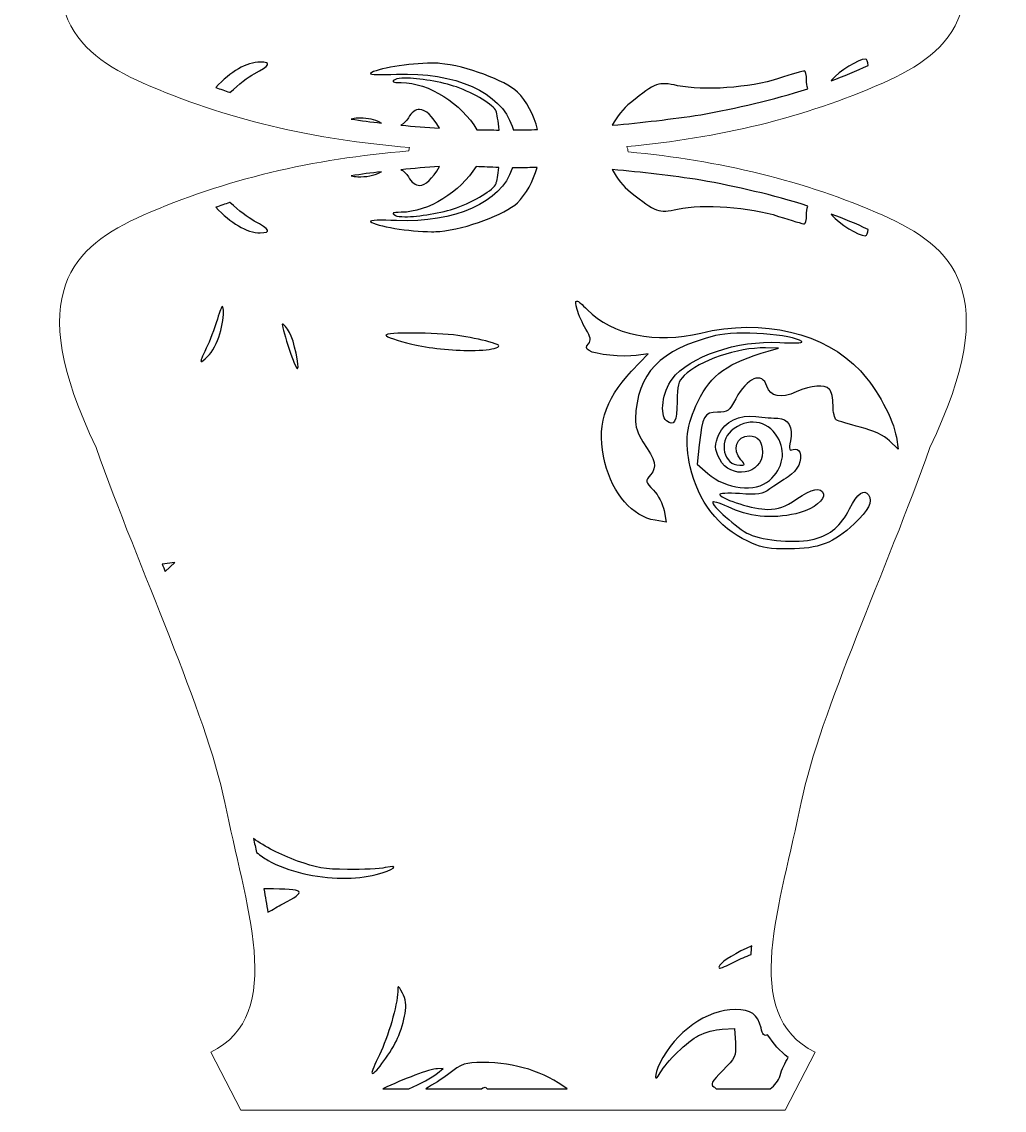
# Model space of a CAD drawing. Header units: centimetres. Extents: x -13.8 to 14.1, y -13 to 13.8.
# Drawn here: x 3.57 to 14.08, y -13.05 to -1.4 of the extents above; entities that cross this region are included whole.
import ezdxf

# ---------------------------------------------------------------- set-up
doc = ezdxf.new("R2010")
doc.units = ezdxf.units.CM
doc.header["$MEASUREMENT"] = 0
doc.layers.add('Layer 1', color=7, linetype='Continuous')

msp = doc.modelspace()

# ---------------------------------------------------------------- linework, layer by layer
at = {"layer": 'Layer 1', "color": 13, "lineweight": 13}
msp.add_open_spline([(11.35174, 13.8218), (11.33869, 13.82097), (11.32757, 13.81574), (11.31543, 13.80566), (11.31543, 13.80566), (11.28989, 13.78447), (11.27587, 13.78375), (11.25189, 13.80364), (11.25189, 13.80364), (11.22841, 13.82313), (11.20951, 13.82353), (11.17424, 13.80465), (11.17424, 13.80465), (11.14874, 13.79101), (11.10553, 13.78575), (11.07843, 13.79255), (11.07843, 13.79255), (11.04819, 13.80014), (11.019, 13.7919), (11.00279, 13.77238), (11.00279, 13.77238), (10.98544, 13.75148), (10.95798, 13.74522), (10.92211, 13.75423), (10.92211, 13.75423), (10.88325, 13.76398), (10.85924, 13.75713), (10.83941, 13.73003), (10.83941, 13.73003), (10.82409, 13.70908), (10.79786, 13.69731), (10.78092, 13.70381), (10.78092, 13.70381), (10.76398, 13.71031), (10.72707, 13.70011), (10.69923, 13.68061), (10.69923, 13.68061), (10.67139, 13.66111), (10.62991, 13.64183), (10.60645, 13.63825), (10.60645, 13.63825), (10.58298, 13.63467), (10.55595, 13.61903), (10.54695, 13.60295), (10.54695, 13.60295), (10.53795, 13.58687), (10.50706, 13.56704), (10.47736, 13.55958), (10.47736, 13.55958), (10.44766, 13.55213), (10.4229, 13.53345), (10.4229, 13.51722), (10.4229, 13.51722), (10.4229, 13.501), (10.39899, 13.48127), (10.36945, 13.47385), (10.36945, 13.47385), (10.3399, 13.46643), (10.316, 13.44626), (10.316, 13.42847), (10.316, 13.42847), (10.316, 13.41067), (10.29109, 13.38625), (10.26154, 13.37502), (10.26154, 13.37502), (10.22481, 13.36106), (10.20809, 13.33871), (10.20809, 13.30342), (10.20809, 13.30342), (10.20809, 13.18769), (10.08676, 13.18095), (10.06388, 13.29535), (10.06388, 13.29535), (10.05652, 13.33216), (10.0345, 13.36421), (10.01244, 13.36998), (10.01244, 13.36998), (9.99115, 13.37555), (9.95838, 13.40319), (9.93983, 13.4315), (9.93983, 13.4315), (9.92128, 13.45981), (9.88976, 13.48293), (9.86923, 13.48293), (9.86923, 13.48293), (9.84871, 13.48293), (9.81945, 13.50165), (9.80469, 13.52529), (9.80469, 13.52529), (9.78993, 13.54893), (9.75984, 13.56866), (9.73813, 13.56866), (9.73813, 13.56866), (9.71642, 13.56866), (9.68112, 13.5881), (9.65947, 13.61203), (9.65947, 13.61203), (9.63782, 13.63596), (9.60963, 13.65176), (9.59694, 13.64733), (9.59694, 13.64733), (9.58426, 13.6429), (9.5513, 13.65688), (9.52332, 13.67859), (9.52332, 13.67859), (9.49534, 13.7003), (9.46383, 13.71307), (9.45373, 13.70683), (9.45373, 13.70683), (9.44363, 13.70059), (9.41236, 13.71053), (9.38414, 13.72902), (9.38414, 13.72902), (9.35592, 13.74751), (9.31695, 13.75669), (9.29741, 13.74919), (9.29741, 13.74919), (9.27787, 13.74169), (9.24871, 13.74612), (9.23286, 13.75927), (9.23286, 13.75927), (9.21701, 13.77242), (9.18151, 13.78419), (9.15319, 13.78448), (9.15319, 13.78448), (9.12487, 13.78477), (9.05813, 13.7897), (9.00494, 13.79557), (9.00494, 13.79557), (8.83155, 13.81472), (8.5402, 13.79609), (8.50069, 13.7633), (8.50069, 13.7633), (8.48695, 13.7519), (8.45596, 13.74698), (8.43211, 13.75322), (8.43211, 13.75322), (8.40701, 13.75978), (8.37772, 13.75055), (8.36152, 13.73103), (8.36152, 13.73103), (8.34612, 13.71248), (8.30513, 13.69775), (8.27075, 13.69775), (8.27075, 13.69775), (8.23501, 13.69775), (8.20319, 13.68391), (8.19612, 13.66548), (8.19612, 13.66548), (8.18931, 13.64775), (8.16023, 13.63321), (8.13157, 13.63321), (8.13157, 13.63321), (8.10292, 13.63321), (8.07383, 13.61867), (8.06703, 13.60094), (8.06703, 13.60094), (8.06023, 13.58321), (8.03863, 13.56867), (8.01963, 13.56867), (8.01963, 13.56867), (8.00063, 13.56867), (7.96603, 13.5489), (7.94198, 13.5253), (7.94198, 13.5253), (7.91793, 13.50171), (7.85788, 13.44663), (7.80886, 13.40226), (7.80886, 13.40226), (7.75984, 13.35789), (7.71621, 13.30361), (7.71205, 13.28124), (7.71205, 13.28124), (7.70789, 13.25887), (7.68803, 13.22952), (7.66767, 13.2167), (7.66767, 13.2167), (7.62284, 13.18847), (7.5895, 13.21442), (7.57489, 13.29032), (7.57489, 13.29032), (7.56938, 13.31896), (7.55325, 13.34695), (7.53859, 13.35184), (7.53859, 13.35184), (7.52392, 13.35673), (7.48837, 13.38786), (7.45892, 13.42143), (7.45892, 13.42143), (7.42947, 13.45499), (7.39453, 13.48295), (7.38126, 13.48295), (7.38126, 13.48295), (7.36799, 13.48295), (7.33912, 13.50167), (7.31773, 13.52531), (7.31773, 13.52531), (7.29634, 13.54895), (7.26725, 13.56868), (7.25319, 13.56868), (7.25319, 13.56868), (7.23912, 13.56868), (7.21038, 13.58803), (7.18864, 13.61205), (7.18864, 13.61205), (7.16691, 13.63606), (7.13353, 13.6535), (7.11502, 13.65037), (7.11502, 13.65037), (7.09651, 13.64724), (7.05782, 13.66064), (7.0293, 13.68062), (7.0293, 13.68062), (7.00078, 13.70061), (6.97028, 13.71275), (6.96072, 13.70684), (6.96072, 13.70684), (6.95116, 13.70093), (6.91848, 13.71181), (6.88912, 13.73104), (6.88912, 13.73104), (6.85976, 13.75028), (6.82533, 13.75916), (6.81247, 13.75121), (6.81247, 13.75121), (6.79961, 13.74326), (6.77686, 13.74716), (6.76104, 13.76029), (6.76104, 13.76029), (6.74522, 13.77342), (6.70417, 13.78512), (6.67027, 13.7855), (6.67027, 13.7855), (6.51816, 13.78721), (6.43481, 13.79609), (6.40907, 13.81273), (6.40907, 13.81273), (6.39314, 13.82302), (6.36876, 13.82009), (6.35259, 13.80668), (6.35259, 13.80668), (6.33707, 13.7938), (6.29552, 13.78945), (6.25981, 13.79659), (6.25981, 13.79659), (6.22364, 13.80382), (6.1888, 13.7999), (6.18115, 13.78751), (6.18115, 13.78751), (6.17344, 13.77503), (6.1344, 13.77061), (6.0924, 13.77742), (6.0924, 13.77742), (6.04149, 13.78568), (6.01777, 13.781), (6.01777, 13.7633), (6.01777, 13.7633), (6.01777, 13.74591), (5.99708, 13.74122), (5.95625, 13.75019), (5.95625, 13.75019), (5.91442, 13.75938), (5.88738, 13.75377), (5.86851, 13.73103), (5.86851, 13.73103), (5.85336, 13.71278), (5.81852, 13.69775), (5.79186, 13.69775), (5.79186, 13.69775), (5.76521, 13.69775), (5.73195, 13.68321), (5.71723, 13.66548), (5.71723, 13.66548), (5.70252, 13.64775), (5.66704, 13.63321), (5.63857, 13.63321), (5.63857, 13.63321), (5.6101, 13.63321), (5.58083, 13.61867), (5.57402, 13.60094), (5.57402, 13.60094), (5.56722, 13.58321), (5.54332, 13.56867), (5.52057, 13.56867), (5.52057, 13.56867), (5.49782, 13.56867), (5.47308, 13.55356), (5.46611, 13.53539), (5.46611, 13.53539), (5.45914, 13.51722), (5.42551, 13.48844), (5.39148, 13.47085), (5.39148, 13.47085), (5.35745, 13.45326), (5.32996, 13.42474), (5.32996, 13.40731), (5.32996, 13.40731), (5.32996, 13.38989), (5.31532, 13.37504), (5.29769, 13.37504), (5.29769, 13.37504), (5.28005, 13.37504), (5.24897, 13.33868), (5.2281, 13.29436), (5.2281, 13.29436), (5.20723, 13.25004), (5.17606, 13.21368), (5.15851, 13.21368), (5.15851, 13.21368), (5.14097, 13.21368), (5.10879, 13.25004), (5.08792, 13.29436), (5.08792, 13.29436), (5.06705, 13.33868), (5.03521, 13.37504), (5.01732, 13.37504), (5.01732, 13.37504), (4.99943, 13.37504), (4.97431, 13.39995), (4.96084, 13.4295), (4.96084, 13.4295), (4.94738, 13.45905), (4.92024, 13.48295), (4.90033, 13.48295), (4.90033, 13.48295), (4.88042, 13.48295), (4.84609, 13.50167), (4.82469, 13.52531), (4.82469, 13.52531), (4.8033, 13.54895), (4.78213, 13.58985), (4.76317, 13.58985), (4.76317, 13.58985), (4.76317, 13.58985), (5.2775, 12.301), (5.2775, 12.301), (5.2775, 12.301), (5.45362, 11.85296), (5.63213, 11.34634), (5.7525, 10.81549), (5.7525, 10.81549), (5.9851, 9.74742), (6.40951, 8.53911), (5.60123, 8.1692), (5.60123, 8.1692), (5.60123, 8.1692), (5.92092, 7.53587), (5.92092, 7.53587), (5.92092, 7.53587), (5.92092, 7.53587), (5.93302, 7.53587), (5.93302, 7.53587), (5.93302, 7.53587), (5.93302, 7.53587), (5.93302, 7.51873), (5.93302, 7.51873), (5.93302, 7.51873), (5.93302, 7.51873), (5.91184, 7.51873), (5.91184, 7.51873), (5.91184, 7.51873), (5.91184, 7.51873), (5.59215, 6.8975), (5.59215, 6.8975), (5.59215, 6.8975), (6.41673, 6.50314), (5.95157, 5.29407), (5.74343, 4.226), (5.74343, 4.226), (5.53622, 3.24684), (4.82503, 1.73433), (4.36583, 0.42902), (4.36583, 0.42902), (3.56957, -1.22631), (4.11774, -1.7291), (4.86907, -2.05792), (4.86907, -2.05792), (5.73883, -2.44337), (6.69364, -2.66429), (7.71907, -2.74773), (7.71907, -2.74773), (7.71459, -2.75957), (7.71187, -2.77191), (7.70999, -2.78404), (7.70999, -2.78404), (6.68803, -2.86805), (5.73624, -3.08854), (4.86906, -3.47284), (4.86906, -3.47284), (4.11773, -3.80166), (3.56956, -4.30345), (4.36582, -5.95878), (4.36582, -5.95878), (4.82503, -7.26409), (5.53622, -8.7766), (5.74342, -9.75576), (5.74342, -9.75576), (5.95156, -10.82383), (6.41673, -12.03289), (5.59214, -12.42726), (5.59214, -12.42726), (5.59214, -12.42726), (5.91183, -13.0495), (5.91183, -13.0495), (5.91183, -13.0495), (5.91183, -13.0495), (11.73991, -13.0495), (11.73991, -13.0495), (11.73991, -13.0495), (11.73991, -13.0495), (12.0596, -12.42726), (12.0596, -12.42726), (12.0596, -12.42726), (11.23502, -12.03289), (11.70018, -10.82383), (11.90833, -9.75576), (11.90833, -9.75576), (12.11553, -8.7766), (12.82672, -7.26409), (13.28593, -5.95878), (13.28593, -5.95878), (14.08219, -4.30346), (13.53301, -3.80167), (12.78168, -3.47284), (12.78168, -3.47284), (11.9476, -3.1032), (11.03549, -2.88505), (10.05774, -2.79412), (10.05774, -2.79412), (10.05597, -2.77502), (10.05176, -2.75605), (10.04362, -2.73764), (10.04362, -2.73764), (11.02668, -2.64751), (11.94361, -2.42932), (12.78168, -2.05792), (12.78168, -2.05792), (13.53301, -1.7291), (14.08219, -1.2263), (13.28593, 0.42902), (13.28593, 0.42902), (12.82672, 1.73433), (12.11553, 3.24684), (11.90833, 4.226), (11.90833, 4.226), (11.70018, 5.29407), (11.23502, 6.50314), (12.0596, 6.8975), (12.0596, 6.8975), (12.0596, 6.8975), (11.73991, 7.51873), (11.73991, 7.51873), (11.73991, 7.51873), (11.73991, 7.51873), (11.71873, 7.51873), (11.71873, 7.51873), (11.71873, 7.51873), (11.71873, 7.51873), (11.71873, 7.53587), (11.71873, 7.53587), (11.71873, 7.53587), (11.71873, 7.53587), (11.74899, 7.53587), (11.74899, 7.53587), (11.74899, 7.53587), (11.74899, 7.53587), (12.06465, 8.16114), (12.06465, 8.16114), (12.06465, 8.16114), (11.24007, 8.5555), (11.70926, 9.73633), (11.91741, 10.8044), (11.91741, 10.8044), (12.01937, 11.30891), (12.20343, 11.80935), (12.38031, 12.27983), (12.38031, 12.27983), (12.38031, 12.27983), (12.85934, 13.48296), (12.85934, 13.48296), (12.85934, 13.48296), (12.82096, 13.48296), (12.70806, 13.34152), (12.69294, 13.28126), (12.69294, 13.28126), (12.68484, 13.24897), (12.66408, 13.21739), (12.64655, 13.21067), (12.64655, 13.21067), (12.6046, 13.19457), (12.55074, 13.24129), (12.55074, 13.29337), (12.55074, 13.29337), (12.55074, 13.31681), (12.52267, 13.35027), (12.4862, 13.37102), (12.4862, 13.37102), (12.45082, 13.39115), (12.42172, 13.41949), (12.42166, 13.43456), (12.42166, 13.43456), (12.42166, 13.44963), (12.39984, 13.47078), (12.37325, 13.48095), (12.37325, 13.48095), (12.34666, 13.49112), (12.30601, 13.51949), (12.28349, 13.54449), (12.28349, 13.54449), (12.26098, 13.56948), (12.22638, 13.58987), (12.20584, 13.58987), (12.20584, 13.58987), (12.1853, 13.58987), (12.16222, 13.60441), (12.15542, 13.62214), (12.15542, 13.62214), (12.14833, 13.64062), (12.11683, 13.65441), (12.08079, 13.65441), (12.08079, 13.65441), (12.04361, 13.65441), (12.01278, 13.66881), (12.00515, 13.6887), (12.00515, 13.6887), (11.99806, 13.70719), (11.97448, 13.71911), (11.95372, 13.71593), (11.95372, 13.71593), (11.93296, 13.71275), (11.8935, 13.72297), (11.86598, 13.73812), (11.86598, 13.73812), (11.83846, 13.75327), (11.80398, 13.76026), (11.78832, 13.75426), (11.78832, 13.75426), (11.77266, 13.74825), (11.74158, 13.7572), (11.71974, 13.77342), (11.71974, 13.77342), (11.69791, 13.78964), (11.65951, 13.79779), (11.63402, 13.79157), (11.63402, 13.79157), (11.60853, 13.78535), (11.5687, 13.78966), (11.54628, 13.80165), (11.54628, 13.80165), (11.52339, 13.8139), (11.49303, 13.81578), (11.47669, 13.80568), (11.47669, 13.80568), (11.4603, 13.79555), (11.42602, 13.79797), (11.39803, 13.81072), (11.39803, 13.81072), (11.37968, 13.81908), (11.36469, 13.82265), (11.35164, 13.82181), (11.35164, 13.82181), (11.35164, 13.82181), (11.35174, 13.8218), (11.35174, 13.8218)], degree=3, knots=[0, 0, 0, 0, 0.00704225, 0.00704225, 0.00704225, 0.00704225, 0.01408451, 0.01408451, 0.01408451, 0.01408451, 0.02112676, 0.02112676, 0.02112676, 0.02112676, 0.02816901, 0.02816901, 0.02816901, 0.02816901, 0.03521127, 0.03521127, 0.03521127, 0.03521127, 0.04225352, 0.04225352, 0.04225352, 0.04225352, 0.04929577, 0.04929577, 0.04929577, 0.04929577, 0.05633803, 0.05633803, 0.05633803, 0.05633803, 0.06338028, 0.06338028, 0.06338028, 0.06338028, 0.07042254, 0.07042254, 0.07042254, 0.07042254, 0.07746479, 0.07746479, 0.07746479, 0.07746479, 0.08450704, 0.08450704, 0.08450704, 0.08450704, 0.0915493, 0.0915493, 0.0915493, 0.0915493, 0.09859155, 0.09859155, 0.09859155, 0.09859155, 0.1056338, 0.1056338, 0.1056338, 0.1056338, 0.11267606, 0.11267606, 0.11267606, 0.11267606, 0.11971831, 0.11971831, 0.11971831, 0.11971831, 0.12676056, 0.12676056, 0.12676056, 0.12676056, 0.13380282, 0.13380282, 0.13380282, 0.13380282, 0.14084507, 0.14084507, 0.14084507, 0.14084507, 0.14788732, 0.14788732, 0.14788732, 0.14788732, 0.15492958, 0.15492958, 0.15492958, 0.15492958, 0.16197183, 0.16197183, 0.16197183, 0.16197183, 0.16901408, 0.16901408, 0.16901408, 0.16901408, 0.17605634, 0.17605634, 0.17605634, 0.17605634, 0.18309859, 0.18309859, 0.18309859, 0.18309859, 0.19014085, 0.19014085, 0.19014085, 0.19014085, 0.1971831, 0.1971831, 0.1971831, 0.1971831, 0.20422535, 0.20422535, 0.20422535, 0.20422535, 0.21126761, 0.21126761, 0.21126761, 0.21126761, 0.21830986, 0.21830986, 0.21830986, 0.21830986, 0.22535211, 0.22535211, 0.22535211, 0.22535211, 0.23239437, 0.23239437, 0.23239437, 0.23239437, 0.23943662, 0.23943662, 0.23943662, 0.23943662, 0.24647887, 0.24647887, 0.24647887, 0.24647887, 0.25352113, 0.25352113, 0.25352113, 0.25352113, 0.26056338, 0.26056338, 0.26056338, 0.26056338, 0.26760563, 0.26760563, 0.26760563, 0.26760563, 0.27464789, 0.27464789, 0.27464789, 0.27464789, 0.28169014, 0.28169014, 0.28169014, 0.28169014, 0.28873239, 0.28873239, 0.28873239, 0.28873239, 0.29577465, 0.29577465, 0.29577465, 0.29577465, 0.3028169, 0.3028169, 0.3028169, 0.3028169, 0.30985915, 0.30985915, 0.30985915, 0.30985915, 0.31690141, 0.31690141, 0.31690141, 0.31690141, 0.32394366, 0.32394366, 0.32394366, 0.32394366, 0.33098592, 0.33098592, 0.33098592, 0.33098592, 0.33802817, 0.33802817, 0.33802817, 0.33802817, 0.34507042, 0.34507042, 0.34507042, 0.34507042, 0.35211268, 0.35211268, 0.35211268, 0.35211268, 0.35915493, 0.35915493, 0.35915493, 0.35915493, 0.36619718, 0.36619718, 0.36619718, 0.36619718, 0.37323944, 0.37323944, 0.37323944, 0.37323944, 0.38028169, 0.38028169, 0.38028169, 0.38028169, 0.38732394, 0.38732394, 0.38732394, 0.38732394, 0.3943662, 0.3943662, 0.3943662, 0.3943662, 0.40140845, 0.40140845, 0.40140845, 0.40140845, 0.4084507, 0.4084507, 0.4084507, 0.4084507, 0.41549296, 0.41549296, 0.41549296, 0.41549296, 0.42253521, 0.42253521, 0.42253521, 0.42253521, 0.42957746, 0.42957746, 0.42957746, 0.42957746, 0.43661972, 0.43661972, 0.43661972, 0.43661972, 0.44366197, 0.44366197, 0.44366197, 0.44366197, 0.45070423, 0.45070423, 0.45070423, 0.45070423, 0.45774648, 0.45774648, 0.45774648, 0.45774648, 0.46478873, 0.46478873, 0.46478873, 0.46478873, 0.47183099, 0.47183099, 0.47183099, 0.47183099, 0.47887324, 0.47887324, 0.47887324, 0.47887324, 0.48591549, 0.48591549, 0.48591549, 0.48591549, 0.49295775, 0.49295775, 0.49295775, 0.49295775, 0.5, 0.5, 0.5, 0.5, 0.50704225, 0.50704225, 0.50704225, 0.50704225, 0.51408451, 0.51408451, 0.51408451, 0.51408451, 0.52112676, 0.52112676, 0.52112676, 0.52112676, 0.52816901, 0.52816901, 0.52816901, 0.52816901, 0.53521127, 0.53521127, 0.53521127, 0.53521127, 0.54225352, 0.54225352, 0.54225352, 0.54225352, 0.54929577, 0.54929577, 0.54929577, 0.54929577, 0.55633803, 0.55633803, 0.55633803, 0.55633803, 0.56338028, 0.56338028, 0.56338028, 0.56338028, 0.57042254, 0.57042254, 0.57042254, 0.57042254, 0.57746479, 0.57746479, 0.57746479, 0.57746479, 0.58450704, 0.58450704, 0.58450704, 0.58450704, 0.5915493, 0.5915493, 0.5915493, 0.5915493, 0.59859155, 0.59859155, 0.59859155, 0.59859155, 0.6056338, 0.6056338, 0.6056338, 0.6056338, 0.61267606, 0.61267606, 0.61267606, 0.61267606, 0.61971831, 0.61971831, 0.61971831, 0.61971831, 0.62676056, 0.62676056, 0.62676056, 0.62676056, 0.63380282, 0.63380282, 0.63380282, 0.63380282, 0.64084507, 0.64084507, 0.64084507, 0.64084507, 0.64788732, 0.64788732, 0.64788732, 0.64788732, 0.65492958, 0.65492958, 0.65492958, 0.65492958, 0.66197183, 0.66197183, 0.66197183, 0.66197183, 0.66901408, 0.66901408, 0.66901408, 0.66901408, 0.67605634, 0.67605634, 0.67605634, 0.67605634, 0.68309859, 0.68309859, 0.68309859, 0.68309859, 0.69014085, 0.69014085, 0.69014085, 0.69014085, 0.6971831, 0.6971831, 0.6971831, 0.6971831, 0.70422535, 0.70422535, 0.70422535, 0.70422535, 0.71126761, 0.71126761, 0.71126761, 0.71126761, 0.71830986, 0.71830986, 0.71830986, 0.71830986, 0.72535211, 0.72535211, 0.72535211, 0.72535211, 0.73239437, 0.73239437, 0.73239437, 0.73239437, 0.73943662, 0.73943662, 0.73943662, 0.73943662, 0.74647887, 0.74647887, 0.74647887, 0.74647887, 0.75352113, 0.75352113, 0.75352113, 0.75352113, 0.76056338, 0.76056338, 0.76056338, 0.76056338, 0.76760563, 0.76760563, 0.76760563, 0.76760563, 0.77464789, 0.77464789, 0.77464789, 0.77464789, 0.78169014, 0.78169014, 0.78169014, 0.78169014, 0.78873239, 0.78873239, 0.78873239, 0.78873239, 0.79577465, 0.79577465, 0.79577465, 0.79577465, 0.8028169, 0.8028169, 0.8028169, 0.8028169, 0.80985915, 0.80985915, 0.80985915, 0.80985915, 0.81690141, 0.81690141, 0.81690141, 0.81690141, 0.82394366, 0.82394366, 0.82394366, 0.82394366, 0.83098592, 0.83098592, 0.83098592, 0.83098592, 0.83802817, 0.83802817, 0.83802817, 0.83802817, 0.84507042, 0.84507042, 0.84507042, 0.84507042, 0.85211268, 0.85211268, 0.85211268, 0.85211268, 0.85915493, 0.85915493, 0.85915493, 0.85915493, 0.86619718, 0.86619718, 0.86619718, 0.86619718, 0.87323944, 0.87323944, 0.87323944, 0.87323944, 0.88028169, 0.88028169, 0.88028169, 0.88028169, 0.88732394, 0.88732394, 0.88732394, 0.88732394, 0.8943662, 0.8943662, 0.8943662, 0.8943662, 0.90140845, 0.90140845, 0.90140845, 0.90140845, 0.9084507, 0.9084507, 0.9084507, 0.9084507, 0.91549296, 0.91549296, 0.91549296, 0.91549296, 0.92253521, 0.92253521, 0.92253521, 0.92253521, 0.92957746, 0.92957746, 0.92957746, 0.92957746, 0.93661972, 0.93661972, 0.93661972, 0.93661972, 0.94366197, 0.94366197, 0.94366197, 0.94366197, 0.95070423, 0.95070423, 0.95070423, 0.95070423, 0.95774648, 0.95774648, 0.95774648, 0.95774648, 0.96478873, 0.96478873, 0.96478873, 0.96478873, 0.97183099, 0.97183099, 0.97183099, 0.97183099, 0.97887324, 0.97887324, 0.97887324, 0.97887324, 0.98591549, 0.98591549, 0.98591549, 0.98591549, 1, 1, 1, 1], dxfattribs=at)
at = {"layer": 'Layer 1', "color": 216, "lineweight": 25}
for points, knots in [([(6.12141, -1.83299), (6.24431, -1.83299), (6.22583, -1.86958), (6.05774, -1.95867), (6.05774, -1.95867), (5.98929, -1.99495), (5.89486, -2.06932), (5.79729, -2.15793), (5.79729, -2.15793), (5.79621, -2.1576), (5.79507, -2.15743), (5.79398, -2.1571), (5.79398, -2.1571), (5.74492, -2.13956), (5.69496, -2.12278), (5.64515, -2.10584), (5.64515, -2.10584), (5.80356, -1.9362), (5.97538, -1.83299), (6.1214, -1.83299), (6.1214, -1.83299), (6.1214, -1.83299), (6.12141, -1.83299), (6.12141, -1.83299)], [0, 0, 0, 0, 0.14285714, 0.14285714, 0.14285714, 0.14285714, 0.28571429, 0.28571429, 0.28571429, 0.28571429, 0.42857143, 0.42857143, 0.42857143, 0.42857143, 0.57142857, 0.57142857, 0.57142857, 0.57142857, 0.71428571, 0.71428571, 0.71428571, 0.71428571, 1, 1, 1, 1]), ([(7.95448, -1.84456), (7.98751, -1.84448), (8.01773, -1.84538), (8.04378, -1.84787), (8.04378, -1.84787), (8.32531, -1.87472), (8.74316, -2.02921), (8.87226, -2.15379), (8.87226, -2.15379), (8.97109, -2.24917), (9.05057, -2.40068), (9.08971, -2.55563), (9.08971, -2.55563), (9.00308, -2.55807), (8.91591, -2.55909), (8.82926, -2.55976), (8.82926, -2.55976), (8.82576, -2.54734), (8.8216, -2.53361), (8.81686, -2.51925), (8.81686, -2.51925), (8.69781, -2.15854), (8.20341, -1.93636), (7.57993, -1.96362), (7.57993, -1.96362), (7.41292, -1.97093), (7.28754, -1.96696), (7.30046, -1.95452), (7.30046, -1.95452), (7.35352, -1.90343), (7.72328, -1.84508), (7.95448, -1.84455), (7.95448, -1.84455), (7.95448, -1.84455), (7.95448, -1.84456), (7.95448, -1.84456)], [0, 0, 0, 0, 0.1, 0.1, 0.1, 0.1, 0.2, 0.2, 0.2, 0.2, 0.3, 0.3, 0.3, 0.3, 0.4, 0.4, 0.4, 0.4, 0.5, 0.5, 0.5, 0.5, 0.6, 0.6, 0.6, 0.6, 0.7, 0.7, 0.7, 0.7, 0.8, 0.8, 0.8, 0.8, 1, 1, 1, 1]), ([(12.59543, -1.80157), (12.61305, -1.80157), (12.62306, -1.83075), (12.62602, -1.86854), (12.62602, -1.86854), (12.49642, -1.92903), (12.3644, -1.98426), (12.22997, -2.0339), (12.22997, -2.0339), (12.23297, -2.03001), (12.23594, -2.02603), (12.23906, -2.02232), (12.23906, -2.02232), (12.31715, -1.92951), (12.52394, -1.80156), (12.59542, -1.80156), (12.59542, -1.80156), (12.59542, -1.80156), (12.59543, -1.80157), (12.59543, -1.80157)], [0, 0, 0, 0, 0.16666667, 0.16666667, 0.16666667, 0.16666667, 0.33333333, 0.33333333, 0.33333333, 0.33333333, 0.5, 0.5, 0.5, 0.5, 0.66666667, 0.66666667, 0.66666667, 0.66666667, 1, 1, 1, 1]), ([(11.94389, -1.92725), (11.95688, -1.92704), (11.96704, -1.9709), (11.96704, -2.02399), (11.96704, -2.02399), (11.96704, -2.05621), (11.97228, -2.08845), (11.98027, -2.11907), (11.98027, -2.11907), (11.6061, -2.23905), (11.21987, -2.32644), (10.8343, -2.39688), (10.8343, -2.39688), (10.52126, -2.44399), (10.20548, -2.48174), (9.88841, -2.50933), (9.88841, -2.50933), (9.94055, -2.41489), (10.00615, -2.32963), (10.08271, -2.26872), (10.08271, -2.26872), (10.35854, -2.04931), (10.37989, -2.04202), (10.58707, -2.08599), (10.58707, -2.08599), (10.86382, -2.14472), (11.35814, -2.1093), (11.66855, -2.0091), (11.66855, -2.0091), (11.80707, -1.96439), (11.93089, -1.92746), (11.94388, -1.92724), (11.94388, -1.92724), (11.94388, -1.92724), (11.94389, -1.92725), (11.94389, -1.92725)], [0, 0, 0, 0, 0.1, 0.1, 0.1, 0.1, 0.2, 0.2, 0.2, 0.2, 0.3, 0.3, 0.3, 0.3, 0.4, 0.4, 0.4, 0.4, 0.5, 0.5, 0.5, 0.5, 0.6, 0.6, 0.6, 0.6, 0.7, 0.7, 0.7, 0.7, 0.8, 0.8, 0.8, 0.8, 1, 1, 1, 1]), ([(7.66922, -2.00497), (7.81347, -2.00508), (8.06409, -2.04507), (8.21988, -2.10005), (8.21988, -2.10005), (8.41623, -2.16935), (8.61873, -2.29288), (8.64404, -2.35885), (8.64404, -2.35885), (8.65391, -2.38457), (8.66848, -2.46969), (8.67877, -2.56059), (8.67877, -2.56059), (8.59942, -2.56024), (8.51994, -2.55919), (8.44064, -2.55728), (8.44064, -2.55728), (8.27245, -2.2781), (7.92922, -2.05454), (7.62953, -2.05209), (7.62953, -2.05209), (7.53464, -2.05131), (7.52266, -2.04514), (7.56752, -2.01902), (7.56752, -2.01902), (7.58434, -2.00923), (7.62114, -2.00493), (7.66922, -2.00496), (7.66922, -2.00496), (7.66922, -2.00496), (7.66922, -2.00497), (7.66922, -2.00497)], [0, 0, 0, 0, 0.11111111, 0.11111111, 0.11111111, 0.11111111, 0.22222222, 0.22222222, 0.22222222, 0.22222222, 0.33333333, 0.33333333, 0.33333333, 0.33333333, 0.44444444, 0.44444444, 0.44444444, 0.44444444, 0.55555556, 0.55555556, 0.55555556, 0.55555556, 0.66666667, 0.66666667, 0.66666667, 0.66666667, 0.77777778, 0.77777778, 0.77777778, 0.77777778, 1, 1, 1, 1]), ([(7.19628, -2.43244), (7.2703, -2.43325), (7.35107, -2.44871), (7.40216, -2.47792), (7.40216, -2.47792), (7.4072, -2.4808), (7.41208, -2.48357), (7.41704, -2.48619), (7.41704, -2.48619), (7.30892, -2.4736), (7.20136, -2.45921), (7.09375, -2.4432), (7.09375, -2.4432), (7.11527, -2.43812), (7.13942, -2.43449), (7.16568, -2.43328), (7.16568, -2.43328), (7.1759, -2.43281), (7.1857, -2.43234), (7.19627, -2.43245), (7.19627, -2.43245), (7.19627, -2.43245), (7.19628, -2.43244), (7.19628, -2.43244)], [0, 0, 0, 0, 0.14285714, 0.14285714, 0.14285714, 0.14285714, 0.28571429, 0.28571429, 0.28571429, 0.28571429, 0.42857143, 0.42857143, 0.42857143, 0.42857143, 0.57142857, 0.57142857, 0.57142857, 0.57142857, 0.71428571, 0.71428571, 0.71428571, 0.71428571, 1, 1, 1, 1]), ([(7.82632, -2.34066), (7.89118, -2.34104), (7.96322, -2.40842), (8.03799, -2.54075), (8.03799, -2.54075), (7.90064, -2.53268), (7.76306, -2.52169), (7.62623, -2.5085), (7.62623, -2.5085), (7.65788, -2.49326), (7.68473, -2.46752), (7.70643, -2.43078), (7.70643, -2.43078), (7.74226, -2.37012), (7.78279, -2.3404), (7.82632, -2.34066)], [0, 0, 0, 0, 0.2, 0.2, 0.2, 0.2, 0.4, 0.4, 0.4, 0.4, 0.6, 0.6, 0.6, 0.6, 1, 1, 1, 1]), ([(7.41704, -3.00708), (7.41208, -3.00969), (7.40719, -3.01247), (7.40216, -3.01535), (7.40216, -3.01535), (7.34378, -3.04872), (7.24747, -3.06377), (7.16569, -3.06), (7.16569, -3.06), (7.13943, -3.05879), (7.11528, -3.05516), (7.09376, -3.05008), (7.09376, -3.05008), (7.20137, -3.03407), (7.30892, -3.01968), (7.41705, -3.00709), (7.41705, -3.00709), (7.41705, -3.00709), (7.41704, -3.00708), (7.41704, -3.00708)], [0, 0, 0, 0, 0.16666667, 0.16666667, 0.16666667, 0.16666667, 0.33333333, 0.33333333, 0.33333333, 0.33333333, 0.5, 0.5, 0.5, 0.5, 0.66666667, 0.66666667, 0.66666667, 0.66666667, 1, 1, 1, 1]), ([(9.08309, -2.9616), (9.04207, -3.10807), (8.96598, -3.249), (8.87225, -3.33946), (8.87225, -3.33946), (8.74315, -3.46405), (8.32531, -3.61853), (8.04377, -3.64538), (8.04377, -3.64538), (8.01772, -3.64786), (7.9875, -3.64877), (7.95447, -3.64869), (7.95447, -3.64869), (7.72327, -3.64816), (7.35351, -3.58981), (7.30045, -3.53872), (7.30045, -3.53872), (7.28753, -3.52628), (7.41291, -3.52232), (7.57992, -3.52962), (7.57992, -3.52962), (8.2034, -3.55689), (8.6978, -3.3347), (8.81685, -2.97399), (8.81685, -2.97399), (8.81801, -2.97044), (8.81905, -2.96753), (8.82016, -2.96407), (8.82016, -2.96407), (8.83845, -2.9642), (8.85623, -2.96407), (8.87473, -2.96407), (8.87473, -2.96407), (8.94592, -2.96407), (9.01539, -2.96351), (9.08309, -2.96159), (9.08309, -2.96159), (9.08309, -2.96159), (9.08309, -2.9616), (9.08309, -2.9616)], [0, 0, 0, 0, 0.09090909, 0.09090909, 0.09090909, 0.09090909, 0.18181818, 0.18181818, 0.18181818, 0.18181818, 0.27272727, 0.27272727, 0.27272727, 0.27272727, 0.36363636, 0.36363636, 0.36363636, 0.36363636, 0.45454545, 0.45454545, 0.45454545, 0.45454545, 0.54545455, 0.54545455, 0.54545455, 0.54545455, 0.63636364, 0.63636364, 0.63636364, 0.63636364, 0.72727273, 0.72727273, 0.72727273, 0.72727273, 0.81818182, 0.81818182, 0.81818182, 0.81818182, 1, 1, 1, 1]), ([(8.43073, -2.95085), (8.50823, -2.95588), (8.58992, -2.95929), (8.67464, -2.9616), (8.67464, -2.9616), (8.66473, -3.041), (8.65285, -3.11147), (8.64405, -3.13441), (8.64405, -3.13441), (8.61874, -3.20038), (8.41624, -3.32391), (8.21989, -3.39321), (8.21989, -3.39321), (8.0641, -3.44819), (7.81348, -3.48819), (7.66923, -3.48829), (7.66923, -3.48829), (7.62114, -3.48832), (7.58435, -3.48403), (7.56753, -3.47423), (7.56753, -3.47423), (7.52268, -3.44811), (7.53465, -3.44193), (7.62954, -3.44116), (7.62954, -3.44116), (7.92384, -3.43875), (8.25945, -3.22299), (8.43073, -2.95085)], [0, 0, 0, 0, 0.125, 0.125, 0.125, 0.125, 0.25, 0.25, 0.25, 0.25, 0.375, 0.375, 0.375, 0.375, 0.5, 0.5, 0.5, 0.5, 0.625, 0.625, 0.625, 0.625, 0.75, 0.75, 0.75, 0.75, 1, 1, 1, 1]), ([(8.03798, -2.95251), (7.96322, -3.08484), (7.89117, -3.15222), (7.82631, -3.1526), (7.82631, -3.1526), (7.78278, -3.15286), (7.74225, -3.12313), (7.70642, -3.06248), (7.70642, -3.06248), (7.68472, -3.02574), (7.65787, -3), (7.62622, -2.98476), (7.62622, -2.98476), (7.76304, -2.97157), (7.90063, -2.96059), (8.03798, -2.95251)], [0, 0, 0, 0, 0.2, 0.2, 0.2, 0.2, 0.4, 0.4, 0.4, 0.4, 0.6, 0.6, 0.6, 0.6, 1, 1, 1, 1]), ([(9.88842, -2.98393), (10.20549, -3.01151), (10.52126, -3.04927), (10.83431, -3.09638), (10.83431, -3.09638), (11.21988, -3.16682), (11.60612, -3.25421), (11.98028, -3.37419), (11.98028, -3.37419), (11.97229, -3.40482), (11.96705, -3.43705), (11.96705, -3.46927), (11.96705, -3.46927), (11.96705, -3.52235), (11.95688, -3.56622), (11.9439, -3.56601), (11.9439, -3.56601), (11.93091, -3.5658), (11.80709, -3.52887), (11.66857, -3.48415), (11.66857, -3.48415), (11.35816, -3.38395), (10.86383, -3.34852), (10.58709, -3.40726), (10.58709, -3.40726), (10.37991, -3.45123), (10.35856, -3.44394), (10.08273, -3.22453), (10.08273, -3.22453), (10.00617, -3.16363), (9.94057, -3.07836), (9.88843, -2.98392), (9.88843, -2.98392), (9.88843, -2.98392), (9.88842, -2.98393), (9.88842, -2.98393)], [0, 0, 0, 0, 0.1, 0.1, 0.1, 0.1, 0.2, 0.2, 0.2, 0.2, 0.3, 0.3, 0.3, 0.3, 0.4, 0.4, 0.4, 0.4, 0.5, 0.5, 0.5, 0.5, 0.6, 0.6, 0.6, 0.6, 0.7, 0.7, 0.7, 0.7, 0.8, 0.8, 0.8, 0.8, 1, 1, 1, 1]), ([(5.7973, -3.33533), (5.89487, -3.42394), (5.98929, -3.49831), (6.05775, -3.53459), (6.05775, -3.53459), (6.22584, -3.62368), (6.24432, -3.66027), (6.12142, -3.66027), (6.12142, -3.66027), (5.9754, -3.66027), (5.80358, -3.55706), (5.64517, -3.38742), (5.64517, -3.38742), (5.69498, -3.37048), (5.74494, -3.3537), (5.794, -3.33616), (5.794, -3.33616), (5.79508, -3.33584), (5.79622, -3.33566), (5.79731, -3.33533), (5.79731, -3.33533), (5.79731, -3.33533), (5.7973, -3.33533), (5.7973, -3.33533)], [0, 0, 0, 0, 0.14285714, 0.14285714, 0.14285714, 0.14285714, 0.28571429, 0.28571429, 0.28571429, 0.28571429, 0.42857143, 0.42857143, 0.42857143, 0.42857143, 0.57142857, 0.57142857, 0.57142857, 0.57142857, 0.71428571, 0.71428571, 0.71428571, 0.71428571, 1, 1, 1, 1]), ([(12.22998, -3.45935), (12.3644, -3.509), (12.49643, -3.56422), (12.62603, -3.62471), (12.62603, -3.62471), (12.62306, -3.6625), (12.61306, -3.69168), (12.59544, -3.69168), (12.59544, -3.69168), (12.52396, -3.69168), (12.31718, -3.56373), (12.23908, -3.47092), (12.23908, -3.47092), (12.23596, -3.46721), (12.23299, -3.46323), (12.22999, -3.45934), (12.22999, -3.45934), (12.22999, -3.45934), (12.22998, -3.45935), (12.22998, -3.45935)], [0, 0, 0, 0, 0.16666667, 0.16666667, 0.16666667, 0.16666667, 0.33333333, 0.33333333, 0.33333333, 0.33333333, 0.5, 0.5, 0.5, 0.5, 0.66666667, 0.66666667, 0.66666667, 0.66666667, 1, 1, 1, 1]), ([(9.5089, -4.39118), (9.49197, -4.39077), (9.49468, -4.421), (9.51221, -4.48213), (9.51221, -4.48213), (9.52758, -4.53573), (9.56974, -4.62963), (9.60564, -4.69049), (9.60564, -4.69049), (9.65796, -4.77917), (9.66363, -4.80976), (9.63293, -4.84676), (9.63293, -4.84676), (9.60249, -4.88344), (9.60385, -4.89911), (9.63954, -4.92117), (9.63954, -4.92117), (9.70634, -4.96246), (10.00147, -4.99258), (10.14556, -4.97326), (10.14556, -4.97326), (10.14556, -4.97326), (10.27207, -4.95672), (10.27207, -4.95672), (10.27207, -4.95672), (10.27207, -4.95672), (10.09513, -5.14193), (10.09513, -5.14193), (10.09513, -5.14193), (9.80168, -5.44959), (9.71442, -5.74799), (9.80905, -6.11841), (9.80905, -6.11841), (9.8959, -6.45839), (10.10334, -6.69728), (10.34731, -6.73687), (10.34731, -6.73687), (10.34731, -6.73687), (10.46472, -6.75589), (10.46472, -6.75589), (10.46472, -6.75589), (10.46472, -6.75589), (10.44239, -6.63269), (10.44239, -6.63269), (10.44239, -6.63269), (10.42983, -6.56423), (10.38001, -6.46785), (10.32994, -6.41524), (10.32994, -6.41524), (10.24082, -6.32159), (10.24049, -6.32016), (10.29935, -6.24822), (10.29935, -6.24822), (10.36763, -6.16476), (10.35349, -6.10274), (10.21667, -5.89599), (10.21667, -5.89599), (10.15882, -5.80857), (10.13269, -5.7299), (10.13564, -5.65042), (10.13564, -5.65042), (10.15374, -5.16299), (10.3958, -4.91165), (10.9914, -4.76076), (10.9914, -4.76076), (11.22058, -4.7027), (11.82891, -4.74498), (11.91496, -4.82525), (11.91496, -4.82525), (11.9296, -4.8389), (11.82382, -4.84298), (11.67931, -4.83435), (11.67931, -4.83435), (11.22796, -4.80739), (10.71331, -4.98271), (10.52755, -5.22626), (10.52755, -5.22626), (10.42701, -5.35807), (10.39275, -5.61014), (10.46719, -5.67192), (10.46719, -5.67192), (10.5494, -5.74015), (10.58212, -5.68185), (10.58212, -5.46769), (10.58212, -5.46769), (10.58212, -5.29493), (10.59353, -5.25206), (10.65653, -5.18905), (10.65653, -5.18905), (10.81757, -5.02801), (11.23203, -4.88651), (11.52635, -4.89222), (11.52635, -4.89222), (11.52635, -4.89222), (11.66856, -4.8947), (11.66856, -4.8947), (11.66856, -4.8947), (11.66856, -4.8947), (11.55777, -4.92612), (11.55777, -4.92612), (11.55777, -4.92612), (11.12862, -5.04746), (10.94232, -5.18052), (10.80619, -5.46273), (10.80619, -5.46273), (10.67985, -5.72463), (10.65986, -5.89215), (10.72268, -6.16305), (10.72268, -6.16305), (10.80963, -6.53798), (11.02131, -6.81264), (11.33784, -6.96176), (11.33784, -6.96176), (11.4641, -7.02124), (11.53621, -7.03952), (11.70164, -7.04279), (11.70164, -7.04279), (11.72528, -7.04326), (11.75066, -7.04284), (11.77853, -7.04279), (11.77853, -7.04279), (12.09864, -7.04226), (12.25648, -6.98167), (12.4772, -6.77407), (12.4772, -6.77407), (12.63231, -6.62818), (12.67681, -6.53866), (12.63099, -6.46567), (12.63099, -6.46567), (12.58598, -6.39398), (12.51005, -6.44934), (12.42594, -6.61532), (12.42594, -6.61532), (12.33261, -6.7995), (12.22707, -6.88982), (12.04973, -6.93778), (12.04973, -6.93778), (11.87353, -6.98544), (11.50736, -6.95874), (11.3552, -6.88652), (11.3552, -6.88652), (11.22518, -6.82481), (10.9374, -6.56927), (10.96577, -6.54091), (10.96577, -6.54091), (10.97478, -6.5319), (11.06531, -6.56359), (11.16751, -6.61119), (11.16751, -6.61119), (11.37505, -6.70785), (11.65021, -6.72374), (11.89842, -6.65418), (11.89842, -6.65418), (12.04408, -6.61337), (12.16832, -6.51311), (12.14812, -6.45244), (12.14812, -6.45244), (12.12317, -6.37749), (12.02308, -6.39667), (11.86287, -6.50701), (11.86287, -6.50701), (11.73184, -6.59725), (11.6696, -6.62028), (11.55116, -6.62028), (11.55116, -6.62028), (11.4072, -6.62028), (11.07218, -6.51764), (11.03853, -6.46318), (11.03853, -6.46318), (11.02934, -6.44831), (11.12528, -6.44311), (11.25102, -6.4516), (11.25102, -6.4516), (11.44659, -6.46482), (11.49269, -6.45697), (11.57348, -6.40116), (11.57348, -6.40116), (11.62543, -6.36528), (11.7147, -6.30684), (11.77109, -6.27052), (11.77109, -6.27052), (11.87477, -6.20375), (11.92634, -6.09243), (11.89346, -6.00676), (11.89346, -6.00676), (11.88284, -5.97906), (11.85482, -5.96797), (11.82483, -5.97947), (11.82483, -5.97947), (11.78204, -5.99589), (11.77745, -5.98157), (11.79506, -5.88769), (11.79506, -5.88769), (11.8227, -5.74034), (11.77067, -5.64643), (11.66029, -5.64543), (11.66029, -5.64543), (11.6129, -5.645), (11.50724, -5.63624), (11.42547, -5.62559), (11.42547, -5.62559), (11.25236, -5.60304), (11.09079, -5.68092), (11.02859, -5.81741), (11.02859, -5.81741), (10.98026, -5.92349), (10.98177, -5.9747), (11.03768, -6.08282), (11.03768, -6.08282), (11.1524, -6.30466), (11.49491, -6.24834), (11.49491, -6.00758), (11.49491, -6.00758), (11.49491, -5.89254), (11.44688, -5.83312), (11.35352, -5.83312), (11.35352, -5.83312), (11.21708, -5.83312), (11.16569, -5.98139), (11.26422, -6.09026), (11.26422, -6.09026), (11.31304, -6.14421), (11.31165, -6.14731), (11.25264, -6.14731), (11.25264, -6.14731), (11.08236, -6.14731), (11.02125, -5.90017), (11.16169, -5.77937), (11.16169, -5.77937), (11.33224, -5.63267), (11.54348, -5.66161), (11.65613, -5.84634), (11.65613, -5.84634), (11.75051, -6.00111), (11.71762, -6.17704), (11.56931, -6.31019), (11.56931, -6.31019), (11.42274, -6.44178), (11.10378, -6.40553), (10.90951, -6.23495), (10.90951, -6.23495), (10.90951, -6.23495), (10.79623, -6.13573), (10.79623, -6.13573), (10.79623, -6.13573), (10.79623, -6.13573), (10.81856, -5.93068), (10.81856, -5.93068), (10.81856, -5.93068), (10.85184, -5.61999), (10.8738, -5.58093), (11.01452, -5.58093), (11.01452, -5.58093), (11.12371, -5.58093), (11.13903, -5.56935), (11.20965, -5.43624), (11.20965, -5.43624), (11.33039, -5.20863), (11.49319, -5.14321), (11.54369, -5.30229), (11.54369, -5.30229), (11.5797, -5.41574), (11.69035, -5.43721), (11.85706, -5.36347), (11.85706, -5.36347), (12.02498, -5.28919), (12.15623, -5.279), (12.21259, -5.33536), (12.21259, -5.33536), (12.23337, -5.35614), (12.25062, -5.43308), (12.25062, -5.50651), (12.25062, -5.50651), (12.25062, -5.57994), (12.26608, -5.65004), (12.28535, -5.66195), (12.28535, -5.66195), (12.30462, -5.67386), (12.42025, -5.70927), (12.54167, -5.7405), (12.54167, -5.7405), (12.68709, -5.7779), (12.79368, -5.82759), (12.85504, -5.88602), (12.85504, -5.88602), (12.85504, -5.88602), (12.94847, -5.97449), (12.94847, -5.97449), (12.94847, -5.97449), (12.94847, -5.97449), (12.9278, -5.84881), (12.9278, -5.84881), (12.9278, -5.84881), (12.89522, -5.65139), (12.72296, -5.33275), (12.54333, -5.13857), (12.54333, -5.13857), (12.16499, -4.72958), (11.49783, -4.57195), (10.83429, -4.73425), (10.83429, -4.73425), (10.35931, -4.85043), (9.87985, -4.7516), (9.62216, -4.48455), (9.62216, -4.48455), (9.56237, -4.42258), (9.52581, -4.39153), (9.50889, -4.39112), (9.50889, -4.39112), (9.50889, -4.39112), (9.5089, -4.39118), (9.5089, -4.39118)], [0, 0, 0, 0, 0.01265823, 0.01265823, 0.01265823, 0.01265823, 0.02531646, 0.02531646, 0.02531646, 0.02531646, 0.03797468, 0.03797468, 0.03797468, 0.03797468, 0.05063291, 0.05063291, 0.05063291, 0.05063291, 0.06329114, 0.06329114, 0.06329114, 0.06329114, 0.07594937, 0.07594937, 0.07594937, 0.07594937, 0.08860759, 0.08860759, 0.08860759, 0.08860759, 0.10126582, 0.10126582, 0.10126582, 0.10126582, 0.11392405, 0.11392405, 0.11392405, 0.11392405, 0.12658228, 0.12658228, 0.12658228, 0.12658228, 0.13924051, 0.13924051, 0.13924051, 0.13924051, 0.15189873, 0.15189873, 0.15189873, 0.15189873, 0.16455696, 0.16455696, 0.16455696, 0.16455696, 0.17721519, 0.17721519, 0.17721519, 0.17721519, 0.18987342, 0.18987342, 0.18987342, 0.18987342, 0.20253165, 0.20253165, 0.20253165, 0.20253165, 0.21518987, 0.21518987, 0.21518987, 0.21518987, 0.2278481, 0.2278481, 0.2278481, 0.2278481, 0.24050633, 0.24050633, 0.24050633, 0.24050633, 0.25316456, 0.25316456, 0.25316456, 0.25316456, 0.26582278, 0.26582278, 0.26582278, 0.26582278, 0.27848101, 0.27848101, 0.27848101, 0.27848101, 0.29113924, 0.29113924, 0.29113924, 0.29113924, 0.30379747, 0.30379747, 0.30379747, 0.30379747, 0.3164557, 0.3164557, 0.3164557, 0.3164557, 0.32911392, 0.32911392, 0.32911392, 0.32911392, 0.34177215, 0.34177215, 0.34177215, 0.34177215, 0.35443038, 0.35443038, 0.35443038, 0.35443038, 0.36708861, 0.36708861, 0.36708861, 0.36708861, 0.37974684, 0.37974684, 0.37974684, 0.37974684, 0.39240506, 0.39240506, 0.39240506, 0.39240506, 0.40506329, 0.40506329, 0.40506329, 0.40506329, 0.41772152, 0.41772152, 0.41772152, 0.41772152, 0.43037975, 0.43037975, 0.43037975, 0.43037975, 0.44303797, 0.44303797, 0.44303797, 0.44303797, 0.4556962, 0.4556962, 0.4556962, 0.4556962, 0.46835443, 0.46835443, 0.46835443, 0.46835443, 0.48101266, 0.48101266, 0.48101266, 0.48101266, 0.49367089, 0.49367089, 0.49367089, 0.49367089, 0.50632911, 0.50632911, 0.50632911, 0.50632911, 0.51898734, 0.51898734, 0.51898734, 0.51898734, 0.53164557, 0.53164557, 0.53164557, 0.53164557, 0.5443038, 0.5443038, 0.5443038, 0.5443038, 0.55696203, 0.55696203, 0.55696203, 0.55696203, 0.56962025, 0.56962025, 0.56962025, 0.56962025, 0.58227848, 0.58227848, 0.58227848, 0.58227848, 0.59493671, 0.59493671, 0.59493671, 0.59493671, 0.60759494, 0.60759494, 0.60759494, 0.60759494, 0.62025316, 0.62025316, 0.62025316, 0.62025316, 0.63291139, 0.63291139, 0.63291139, 0.63291139, 0.64556962, 0.64556962, 0.64556962, 0.64556962, 0.65822785, 0.65822785, 0.65822785, 0.65822785, 0.67088608, 0.67088608, 0.67088608, 0.67088608, 0.6835443, 0.6835443, 0.6835443, 0.6835443, 0.69620253, 0.69620253, 0.69620253, 0.69620253, 0.70886076, 0.70886076, 0.70886076, 0.70886076, 0.72151899, 0.72151899, 0.72151899, 0.72151899, 0.73417722, 0.73417722, 0.73417722, 0.73417722, 0.74683544, 0.74683544, 0.74683544, 0.74683544, 0.75949367, 0.75949367, 0.75949367, 0.75949367, 0.7721519, 0.7721519, 0.7721519, 0.7721519, 0.78481013, 0.78481013, 0.78481013, 0.78481013, 0.79746835, 0.79746835, 0.79746835, 0.79746835, 0.81012658, 0.81012658, 0.81012658, 0.81012658, 0.82278481, 0.82278481, 0.82278481, 0.82278481, 0.83544304, 0.83544304, 0.83544304, 0.83544304, 0.84810127, 0.84810127, 0.84810127, 0.84810127, 0.86075949, 0.86075949, 0.86075949, 0.86075949, 0.87341772, 0.87341772, 0.87341772, 0.87341772, 0.88607595, 0.88607595, 0.88607595, 0.88607595, 0.89873418, 0.89873418, 0.89873418, 0.89873418, 0.91139241, 0.91139241, 0.91139241, 0.91139241, 0.92405063, 0.92405063, 0.92405063, 0.92405063, 0.93670886, 0.93670886, 0.93670886, 0.93670886, 0.94936709, 0.94936709, 0.94936709, 0.94936709, 0.96202532, 0.96202532, 0.96202532, 0.96202532, 0.97468354, 0.97468354, 0.97468354, 0.97468354, 1, 1, 1, 1]), ([(5.71544, -4.44988), (5.72113, -4.44921), (5.72478, -4.46257), (5.72784, -4.48874), (5.72784, -4.48874), (5.73333, -4.53578), (5.71641, -4.64941), (5.6898, -4.74092), (5.6898, -4.74092), (5.6632, -4.83242), (5.60547, -4.94035), (5.56164, -4.98153), (5.56164, -4.98153), (5.51961, -5.02102), (5.49578, -5.04194), (5.48888, -5.03858), (5.48888, -5.03858), (5.48001, -5.03426), (5.49882, -4.99046), (5.54428, -4.89637), (5.54428, -4.89637), (5.57878, -4.82496), (5.63209, -4.68454), (5.66252, -4.58466), (5.66252, -4.58466), (5.69074, -4.49205), (5.70596, -4.45101), (5.71544, -4.44989), (5.71544, -4.44989), (5.71544, -4.44989), (5.71544, -4.44988), (5.71544, -4.44988)], [0, 0, 0, 0, 0.11111111, 0.11111111, 0.11111111, 0.11111111, 0.22222222, 0.22222222, 0.22222222, 0.22222222, 0.33333333, 0.33333333, 0.33333333, 0.33333333, 0.44444444, 0.44444444, 0.44444444, 0.44444444, 0.55555556, 0.55555556, 0.55555556, 0.55555556, 0.66666667, 0.66666667, 0.66666667, 0.66666667, 0.77777778, 0.77777778, 0.77777778, 0.77777778, 1, 1, 1, 1]), ([(6.35954, -4.63675), (6.37139, -4.63675), (6.40577, -4.67801), (6.43561, -4.72853), (6.43561, -4.72853), (6.48177, -4.80669), (6.54533, -5.10654), (6.51994, -5.11218), (6.51994, -5.11218), (6.51912, -5.11237), (6.51764, -5.1118), (6.51663, -5.11135), (6.51663, -5.11135), (6.5156, -5.11089), (6.51457, -5.11003), (6.51332, -5.10887), (6.51332, -5.10887), (6.48211, -5.0796), (6.33782, -4.63675), (6.35953, -4.63675), (6.35953, -4.63675), (6.35953, -4.63675), (6.35954, -4.63675), (6.35954, -4.63675)], [0, 0, 0, 0, 0.14285714, 0.14285714, 0.14285714, 0.14285714, 0.28571429, 0.28571429, 0.28571429, 0.28571429, 0.42857143, 0.42857143, 0.42857143, 0.42857143, 0.57142857, 0.57142857, 0.57142857, 0.57142857, 0.71428571, 0.71428571, 0.71428571, 0.71428571, 1, 1, 1, 1]), ([(7.75935, -4.73266), (7.92186, -4.73319), (8.11505, -4.74232), (8.23643, -4.75995), (8.23643, -4.75995), (8.34032, -4.77503), (8.48924, -4.8047), (8.56716, -4.8261), (8.56716, -4.8261), (8.6856, -4.85862), (8.69835, -4.86947), (8.64571, -4.89059), (8.64571, -4.89059), (8.59712, -4.91009), (8.49801, -4.91922), (8.37782, -4.91953), (8.37782, -4.91953), (8.17751, -4.92004), (7.91905, -4.89515), (7.74199, -4.85173), (7.74199, -4.85173), (7.58964, -4.81437), (7.465, -4.77206), (7.465, -4.75747), (7.465, -4.75747), (7.465, -4.74019), (7.59684, -4.73213), (7.75935, -4.73267), (7.75935, -4.73267), (7.75935, -4.73267), (7.75935, -4.73266), (7.75935, -4.73266)], [0, 0, 0, 0, 0.11111111, 0.11111111, 0.11111111, 0.11111111, 0.22222222, 0.22222222, 0.22222222, 0.22222222, 0.33333333, 0.33333333, 0.33333333, 0.33333333, 0.44444444, 0.44444444, 0.44444444, 0.44444444, 0.55555556, 0.55555556, 0.55555556, 0.55555556, 0.66666667, 0.66666667, 0.66666667, 0.66666667, 0.77777778, 0.77777778, 0.77777778, 0.77777778, 1, 1, 1, 1]), ([(5.20612, -7.18832), (5.20612, -7.18832), (5.10442, -7.28589), (5.10442, -7.28589), (5.10442, -7.28589), (5.09367, -7.25889), (5.08294, -7.23186), (5.07218, -7.20486), (5.07218, -7.20486), (5.07218, -7.20486), (5.20613, -7.18832), (5.20613, -7.18832), (5.20613, -7.18832), (5.20613, -7.18832), (5.20612, -7.18832), (5.20612, -7.18832)], [0, 0, 0, 0, 0.2, 0.2, 0.2, 0.2, 0.4, 0.4, 0.4, 0.4, 0.6, 0.6, 0.6, 0.6, 1, 1, 1, 1]), ([(6.04865, -10.14256), (6.17215, -10.23149), (6.32915, -10.31157), (6.52159, -10.38317), (6.52159, -10.38317), (6.71394, -10.45473), (6.81104, -10.4708), (7.05571, -10.47329), (7.05571, -10.47329), (7.22021, -10.47496), (7.40207, -10.46617), (7.4592, -10.45345), (7.4592, -10.45345), (7.63059, -10.41528), (7.54291, -10.48256), (7.36329, -10.52704), (7.36329, -10.52704), (7.25115, -10.55481), (7.12654, -10.56753), (6.99866, -10.56673), (6.99866, -10.56673), (6.71733, -10.56496), (6.42024, -10.49711), (6.20574, -10.37573), (6.20574, -10.37573), (6.16747, -10.35407), (6.12514, -10.32445), (6.08172, -10.29139), (6.08172, -10.29139), (6.07106, -10.24169), (6.05981, -10.19214), (6.04865, -10.14256)], [0, 0, 0, 0, 0.11111111, 0.11111111, 0.11111111, 0.11111111, 0.22222222, 0.22222222, 0.22222222, 0.22222222, 0.33333333, 0.33333333, 0.33333333, 0.33333333, 0.44444444, 0.44444444, 0.44444444, 0.44444444, 0.55555556, 0.55555556, 0.55555556, 0.55555556, 0.66666667, 0.66666667, 0.66666667, 0.66666667, 0.77777778, 0.77777778, 0.77777778, 0.77777778, 1, 1, 1, 1]), ([(6.15944, -10.68165), (6.1697, -10.68146), (6.1794, -10.68164), (6.19003, -10.68165), (6.19003, -10.68165), (6.6076, -10.68217), (6.62866, -10.70174), (6.36201, -10.84205), (6.36201, -10.84205), (6.31154, -10.86861), (6.25666, -10.89967), (6.20409, -10.93135), (6.20409, -10.93135), (6.18988, -10.84799), (6.175, -10.76476), (6.15944, -10.68165)], [0, 0, 0, 0, 0.2, 0.2, 0.2, 0.2, 0.4, 0.4, 0.4, 0.4, 0.6, 0.6, 0.6, 0.6, 1, 1, 1, 1]), ([(11.38, -11.29019), (11.37759, -11.32138), (11.37551, -11.35247), (11.37421, -11.38362), (11.37421, -11.38362), (11.31802, -11.40437), (11.26145, -11.42878), (11.20471, -11.45721), (11.20471, -11.45721), (11.10197, -11.50869), (11.05141, -11.53073), (11.03521, -11.52832), (11.03521, -11.52832), (11.02549, -11.52686), (11.02809, -11.51677), (11.03935, -11.49855), (11.03935, -11.49855), (11.06868, -11.45109), (11.22039, -11.35986), (11.38, -11.29019)], [0, 0, 0, 0, 0.16666667, 0.16666667, 0.16666667, 0.16666667, 0.33333333, 0.33333333, 0.33333333, 0.33333333, 0.5, 0.5, 0.5, 0.5, 0.66666667, 0.66666667, 0.66666667, 0.66666667, 1, 1, 1, 1]), ([(7.59977, -11.72675), (7.60616, -11.7285), (7.61852, -11.75061), (7.64276, -11.79537), (7.64276, -11.79537), (7.6771, -11.85878), (7.68597, -11.92524), (7.6717, -12.01448), (7.6717, -12.01448), (7.66044, -12.08491), (7.62416, -12.20419), (7.59067, -12.27989), (7.59067, -12.27989), (7.52879, -12.41977), (7.35305, -12.66214), (7.3203, -12.65527), (7.3203, -12.65527), (7.31924, -12.65501), (7.31855, -12.65437), (7.31781, -12.65363), (7.31781, -12.65363), (7.31011, -12.64593), (7.34553, -12.55651), (7.39636, -12.45519), (7.39636, -12.45519), (7.48944, -12.26964), (7.58999, -11.92344), (7.59232, -11.78133), (7.59232, -11.78133), (7.59296, -11.7436), (7.59338, -11.725), (7.59976, -11.72676), (7.59976, -11.72676), (7.59976, -11.72676), (7.59977, -11.72675), (7.59977, -11.72675)], [0, 0, 0, 0, 0.1, 0.1, 0.1, 0.1, 0.2, 0.2, 0.2, 0.2, 0.3, 0.3, 0.3, 0.3, 0.4, 0.4, 0.4, 0.4, 0.5, 0.5, 0.5, 0.5, 0.6, 0.6, 0.6, 0.6, 0.7, 0.7, 0.7, 0.7, 0.8, 0.8, 0.8, 0.8, 1, 1, 1, 1]), ([(11.20472, -11.97232), (11.37486, -11.97232), (11.44313, -12.02116), (11.48005, -12.1691), (11.48005, -12.1691), (11.49739, -12.23856), (11.51371, -12.26371), (11.55033, -12.24186), (11.55033, -12.24186), (11.60981, -12.33475), (11.68446, -12.4184), (11.77192, -12.48495), (11.77192, -12.48495), (11.75354, -12.51258), (11.73861, -12.5438), (11.72562, -12.5759), (11.72562, -12.5759), (11.70259, -12.61172), (11.68927, -12.64657), (11.68593, -12.6776), (11.68593, -12.6776), (11.6612, -12.73471), (11.63043, -12.78683), (11.57596, -12.81981), (11.57596, -12.81981), (11.57596, -12.81981), (11.00049, -12.81981), (11.00049, -12.81981), (11.00049, -12.81981), (10.99118, -12.81032), (10.98238, -12.80216), (10.97403, -12.79748), (10.97403, -12.79748), (10.93386, -12.775), (10.95057, -12.74487), (11.06994, -12.6255), (11.06994, -12.6255), (11.20721, -12.48823), (11.21471, -12.47236), (11.20554, -12.32867), (11.20554, -12.32867), (11.20554, -12.32867), (11.19644, -12.17653), (11.19644, -12.17653), (11.19644, -12.17653), (11.19644, -12.17653), (11.06498, -12.18232), (11.06498, -12.18232), (11.06498, -12.18232), (10.99308, -12.18543), (10.87939, -12.21573), (10.81197, -12.25012), (10.81197, -12.25012), (10.69212, -12.31126), (10.4681, -12.52898), (10.40021, -12.6503), (10.40021, -12.6503), (10.33534, -12.76621), (10.33257, -12.67614), (10.3969, -12.54612), (10.3969, -12.54612), (10.56251, -12.21137), (10.89929, -11.9723), (11.20471, -11.9723), (11.20471, -11.9723), (11.20471, -11.9723), (11.20472, -11.97232), (11.20472, -11.97232)], [0, 0, 0, 0, 0.05555556, 0.05555556, 0.05555556, 0.05555556, 0.11111111, 0.11111111, 0.11111111, 0.11111111, 0.16666667, 0.16666667, 0.16666667, 0.16666667, 0.22222222, 0.22222222, 0.22222222, 0.22222222, 0.27777778, 0.27777778, 0.27777778, 0.27777778, 0.33333333, 0.33333333, 0.33333333, 0.33333333, 0.38888889, 0.38888889, 0.38888889, 0.38888889, 0.44444444, 0.44444444, 0.44444444, 0.44444444, 0.5, 0.5, 0.5, 0.5, 0.55555556, 0.55555556, 0.55555556, 0.55555556, 0.61111111, 0.61111111, 0.61111111, 0.61111111, 0.66666667, 0.66666667, 0.66666667, 0.66666667, 0.72222222, 0.72222222, 0.72222222, 0.72222222, 0.77777778, 0.77777778, 0.77777778, 0.77777778, 0.83333333, 0.83333333, 0.83333333, 0.83333333, 0.88888889, 0.88888889, 0.88888889, 0.88888889, 1, 1, 1, 1]), ([(8.50431, -12.53869), (8.85073, -12.53869), (9.16266, -12.63846), (9.40472, -12.81981), (9.40472, -12.81981), (9.40472, -12.81981), (8.54979, -12.81981), (8.54979, -12.81981), (8.54979, -12.81981), (8.54587, -12.8135), (8.54106, -12.80905), (8.53574, -12.80575), (8.53574, -12.80575), (8.527, -12.80035), (8.50981, -12.80575), (8.48944, -12.81981), (8.48944, -12.81981), (8.48944, -12.81981), (7.89165, -12.81981), (7.89165, -12.81981), (7.89165, -12.81981), (7.97524, -12.77231), (8.06415, -12.71593), (8.12564, -12.66933), (8.12564, -12.66933), (8.28712, -12.54695), (8.31058, -12.53869), (8.50432, -12.53869), (8.50432, -12.53869), (8.50432, -12.53869), (8.50431, -12.53869), (8.50431, -12.53869)], [0, 0, 0, 0, 0.11111111, 0.11111111, 0.11111111, 0.11111111, 0.22222222, 0.22222222, 0.22222222, 0.22222222, 0.33333333, 0.33333333, 0.33333333, 0.33333333, 0.44444444, 0.44444444, 0.44444444, 0.44444444, 0.55555556, 0.55555556, 0.55555556, 0.55555556, 0.66666667, 0.66666667, 0.66666667, 0.66666667, 0.77777778, 0.77777778, 0.77777778, 0.77777778, 1, 1, 1, 1]), ([(8.07933, -12.60401), (8.07933, -12.60401), (8.01649, -12.65362), (8.01649, -12.65362), (8.01649, -12.65362), (7.95405, -12.70321), (7.83804, -12.76398), (7.71222, -12.81981), (7.71222, -12.81981), (7.71222, -12.81981), (7.43358, -12.81981), (7.43358, -12.81981), (7.43358, -12.81981), (7.64932, -12.71876), (7.93704, -12.60647), (8.01649, -12.60484), (8.01649, -12.60484), (8.01649, -12.60484), (8.07933, -12.60402), (8.07933, -12.60402), (8.07933, -12.60402), (8.07933, -12.60402), (8.07933, -12.60401), (8.07933, -12.60401)], [0, 0, 0, 0, 0.14285714, 0.14285714, 0.14285714, 0.14285714, 0.28571429, 0.28571429, 0.28571429, 0.28571429, 0.42857143, 0.42857143, 0.42857143, 0.42857143, 0.57142857, 0.57142857, 0.57142857, 0.57142857, 0.71428571, 0.71428571, 0.71428571, 0.71428571, 1, 1, 1, 1])]:
    msp.add_open_spline(points, degree=3, knots=knots, dxfattribs=at)

doc.saveas('drawing.dxf')
